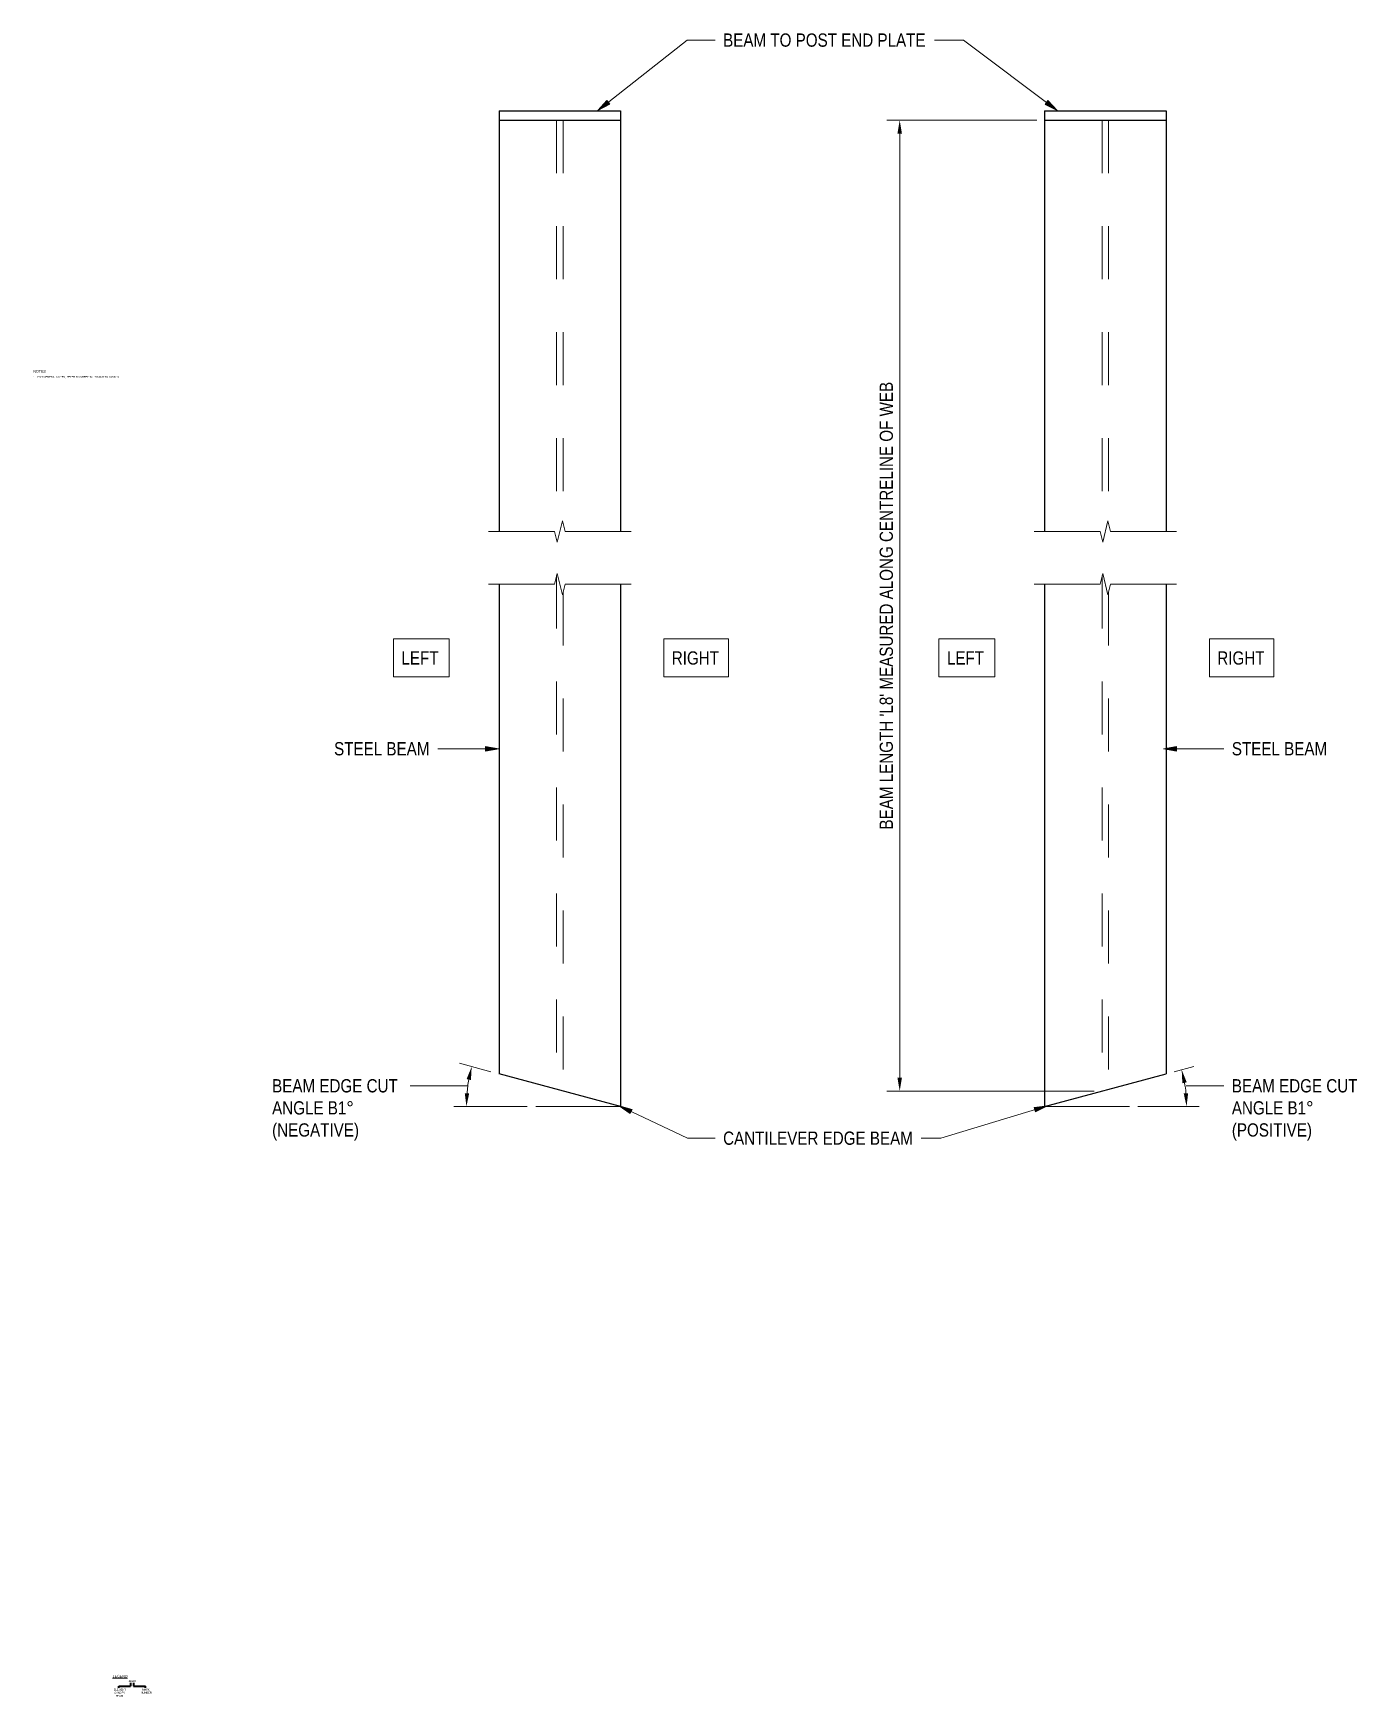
# Model space of a CAD drawing. Header units: metres. Extents: x 305 to 337, y 0 to 1215.
# Drawn here: x 334.224 to 336.73, y 0.169 to 3.308 of the extents above.
import ezdxf

# ---------------------------------------------------------------- set-up
doc = ezdxf.new("R2010")
doc.units = ezdxf.units.M
doc.linetypes.add('JacobsDash', pattern=[0.0045, 0.003, -0.0015])
doc.layers.get('Defpoints').update_dxf_attribs({"color": 41})
for name, color, linetype, lineweight in [('A-ANNO-DIMS', 7, 'Continuous', 9), ('A-DETL', 7, 'Continuous', 13), ('A-DETL-GENF', 7, 'Continuous', 9), ('G-ANNO-TEXT', 7, 'Continuous', 9)]:
    doc.layers.add(name, color=color, linetype=linetype, lineweight=lineweight)
doc.styles.add('Arial Narrow_2', font='ARIALN.TTF', dxfattribs={"height": 0.0035})
doc.styles.add('Arial Narrow_3', font='ARIALN.TTF', dxfattribs={"height": 0.005})
doc.styles.add('Arial Narrow_4', font='ARIALN.TTF', dxfattribs={"height": 0.025})
doc.styles.add('Arial Narrow_5', font='ARIALN.TTF', dxfattribs={"height": 0.025})
doc.styles.add('Arial Narrow_B_1', font='ARIALNB.TTF', dxfattribs={"height": 0.0035})
doc.dimstyles.new('Dimension_Angle_T___º__', dxfattribs={"dimscale": 0.3048, "dimtxt": 0.025586, "dimasz": 0.082021, "dimexe": 0.07874, "dimexo": 0.052493, "dimgap": 0.065617, "dimtad": 1, "dimdec": 3, "dimlfac": 1000, "dimrnd": 0.001, "dimzin": 0, "dimdsep": 46, "dimtxsty": 'Arial Narrow_B_1', "dimsah": 1, "dimcen": 0.09, "dimadec": 0, "dimazin": 0, "dimtfac": 1, "dimtdec": 4, "dimtix": 1, "dimtmove": 0, "dimatfit": 3, "dimfxl": 1, "dimtvp": 1, "dimtolj": 1, "dimtzin": 0, "dimlwd": 18, "dimlwe": 18, "dimarcsym": 2})
doc.dimstyles.new('Dimension_Angle_T___º___1', dxfattribs={"dimscale": 0.3048, "dimtxt": 0.025586, "dimasz": 0.082021, "dimexe": 0.07874, "dimexo": 0.052493, "dimgap": 0.065617, "dimtad": 1, "dimdec": 3, "dimlfac": 1000, "dimrnd": 0.001, "dimzin": 0, "dimdsep": 46, "dimtxsty": 'Arial Narrow_4', "dimsah": 1, "dimcen": 0.09, "dimadec": 0, "dimazin": 0, "dimtfac": 1, "dimtdec": 4, "dimtix": 1, "dimtmove": 0, "dimatfit": 3, "dimfxl": 1, "dimtvp": 1, "dimtolj": 1, "dimtzin": 0, "dimlwd": 18, "dimlwe": 18, "dimarcsym": 2})
doc.dimstyles.new('Dimension_Standard_T__mm_', dxfattribs={"dimscale": 0.3048, "dimtxt": 0.025586, "dimasz": 0.082021, "dimexe": 0.07874, "dimexo": 0.049213, "dimgap": 0.032808, "dimtad": 1, "dimdec": 0, "dimlfac": 1000, "dimzin": 0, "dimdsep": 46, "dimtxsty": 'Arial Narrow_5', "dimsah": 1, "dimcen": 0.09, "dimaunit": 1, "dimadec": 4, "dimazin": 0, "dimtfac": 1, "dimtdec": 4, "dimtix": 1, "dimtmove": 0, "dimatfit": 3, "dimfxl": 1, "dimtvp": 1, "dimtolj": 1, "dimtzin": 0, "dimlwd": 18, "dimlwe": 18, "dimarcsym": 2})

# ---------------------------------------------------------------- blocks, each defined once
blk = doc.blocks.new('CS_DET_BreakLine_ViewScale - Std Break-6970488-DRG-2873231 - NORTH CANOPY BEAM CUT ANGLE')
at = {"layer": 'A-DETL-GENF'}
for p, q in [((0.1045, 0), (-0.02, 0)), ((0.1095, 0.02), (0.1045, 0)), ((0.1195, -0.02), (0.1095, 0.02)), ((0.1245, 0), (0.1195, -0.02)), ((0.249, 0), (0.1245, 0))]:
    blk.add_line(p, q, dxfattribs=at)
blk = doc.blocks.new('CS_DET_BreakLine_ViewScale - Std Break-6970489-DRG-2873231 - NORTH CANOPY BEAM CUT ANGLE')
at = {"layer": 'A-DETL-GENF'}
for p, q in [((-0.02, 0), (0.1045, 0)), ((0.1045, 0), (0.1095, -0.02)), ((0.1095, -0.02), (0.1195, 0.02)), ((0.1195, 0.02), (0.1245, 0)), ((0.1245, 0), (0.249, 0))]:
    blk.add_line(p, q, dxfattribs=at)
blk = doc.blocks.new('DIMBLOCK18-DRG-2873231 - NORTH CANOPY BEAM CUT ANGLE')
at = {"layer": 'A-ANNO-DIMS', "color": 0, "lineweight": 18, "transparency": 16777216}
for p, q in [((335.0875, 1.3485), (335.028, 1.3644)), ((335.156, 1.283), (335.0173, 1.283))]:
    blk.add_line(p, q, dxfattribs=at)
blk.add_arc((335.332, 1.283), 0.2907, 169.9293, 175.0707, dxfattribs=at)
at = {"layer": 'A-ANNO-DIMS', "color": 0, "transparency": 16777216}
for points in [[(335.0417, 1.3347), (335.0498, 1.3329), (335.0512, 1.3582)], [(335.0465, 1.3078), (335.0382, 1.3081), (335.0413, 1.283)]]:
    blk.add_solid(points, dxfattribs=at)
at = {"layer": 'Defpoints', "color": 0, "transparency": 16777216}
for p in [(335.0457, 1.3335), (335.103, 1.3443), (335.172, 1.283), (335.332, 1.283)]:
    blk.add_point(p, dxfattribs=at)
at = {"layer": 'A-ANNO-DIMS', "color": 0, "lineweight": 18, "transparency": 16777216, "insert": (335.0219, 1.3238), "char_height": 0.0035, "attachment_point": 5, "rotation": 82.5, "style": 'Arial Narrow_B_1'}
blk.add_mtext('\\A1;\u200d', dxfattribs=at)
blk = doc.blocks.new('DIMBLOCK19-DRG-2873231 - NORTH CANOPY BEAM CUT ANGLE')
at = {"layer": 'A-ANNO-DIMS', "color": 0, "lineweight": 18, "transparency": 16777216}
for p, q in [((336.3764, 1.3485), (336.4137, 1.3585)), ((336.308, 1.283), (336.4237, 1.283))]:
    blk.add_line(p, q, dxfattribs=at)
blk.add_arc((336.132, 1.283), 0.2677, 5.3529, 9.6471, dxfattribs=at)
at = {"layer": 'A-ANNO-DIMS', "color": 0, "transparency": 16777216}
for points in [[(336.3918, 1.3269), (336.3999, 1.3287), (336.3905, 1.3523)], [(336.4027, 1.3081), (336.3943, 1.3078), (336.3997, 1.283)]]:
    blk.add_solid(points, dxfattribs=at)
at = {"layer": 'Defpoints', "color": 0, "transparency": 16777216}
for p in [(336.361, 1.3443), (336.3986, 1.3063), (336.132, 1.283), (336.292, 1.283)]:
    blk.add_point(p, dxfattribs=at)
at = {"layer": 'A-ANNO-DIMS', "color": 0, "lineweight": 18, "transparency": 16777216, "insert": (336.4319, 1.3225), "char_height": 0.025, "attachment_point": 5, "rotation": 277.5, "style": 'Arial Narrow_4'}
blk.add_mtext('\\A1;\u200d', dxfattribs=at)
blk = doc.blocks.new('DIMBLOCK20-DRG-2873231 - NORTH CANOPY BEAM CUT ANGLE')
at = {"layer": 'A-ANNO-DIMS', "color": 0, "lineweight": 18, "transparency": 16777216}
for p, q in [((336.117, 3.1438), (335.8346, 3.1438)), ((335.8586, 1.3371), (335.8586, 3.1188)), ((336.2255, 1.3121), (335.8346, 1.3121))]:
    blk.add_line(p, q, dxfattribs=at)
at = {"layer": 'A-ANNO-DIMS', "color": 0, "transparency": 16777216}
for points in [[(335.8544, 3.1188), (335.8628, 3.1188), (335.8586, 3.1438)], [(335.8544, 1.3371), (335.8628, 1.3371), (335.8586, 1.3121)]]:
    blk.add_solid(points, dxfattribs=at)
at = {"layer": 'Defpoints', "color": 0, "transparency": 16777216}
for p in [(335.8586, 3.1438), (336.132, 3.1438), (336.2405, 1.3121)]:
    blk.add_point(p, dxfattribs=at)
at = {"layer": 'A-ANNO-DIMS', "color": 0, "lineweight": 18, "transparency": 16777216, "insert": (335.8335, 2.2279), "char_height": 0.025, "width": 1.016121, "attachment_point": 5, "rotation": 90, "style": 'Arial Narrow_5'}
blk.add_mtext("\\A1;\u200eBEAM LENGTH 'L8' MEASURED ALONG CENTRELINE OF WEB", dxfattribs=at)

msp = doc.modelspace()

# ---------------------------------------------------------------- hatches: boundary and pattern name
at = {"layer": 'G-ANNO-TEXT'}
for points in [[(335.2891666, 3.1622887), (335.3115348, 3.1742927), (335.3060802, 3.1812191)], [(336.1555775, 3.1622887), (336.138248, 3.1808392), (336.1329485, 3.1737934)], [(335.102327, 1.9580063), (335.077327, 1.9624145), (335.077327, 1.9535981)], [(336.3559973, 1.9580063), (336.3809973, 1.9535981), (336.3809973, 1.9624145)], [(335.329465, 1.2841008), (335.3501896, 1.2694405), (335.3539539, 1.2774129)], [(336.1371745, 1.2841008), (336.1119695, 1.2810781), (336.1145233, 1.2726397)]]:
    msp.add_hatch(color=256, dxfattribs=at).paths.add_polyline_path(points)

# ---------------------------------------------------------------- linework, layer by layer
at = {"layer": 'A-DETL', "lineweight": 25}
for p, q in [((335.1029685, 3.1617728), (335.1029685, 2.3677981)), ((335.1029685, 3.1617728), (335.3319685, 3.1617728)), ((335.1029685, 3.1437728), (335.3319685, 3.1437728)), ((335.3319685, 3.1617728), (335.3319685, 2.3677981)), ((336.1319685, 3.1617728), (336.1319685, 2.3677981)), ((336.1319685, 3.1617728), (336.3609685, 3.1617728)), ((336.1319685, 3.1437728), (336.3609685, 3.1437728)), ((336.3609685, 3.1617728), (336.3609685, 2.3677981)), ((335.1029685, 2.2685775), (335.1029685, 1.3443381)), ((335.3319685, 2.2685775), (335.3319685, 1.2829777)), ((336.1319685, 2.2685775), (336.1319685, 1.2829777)), ((336.3609685, 2.2685775), (336.3609685, 1.3443381)), ((335.3319685, 1.2829777), (335.1029685, 1.3443381)), ((336.1319685, 1.2829777), (336.3609685, 1.3443381))]:
    msp.add_line(p, q, dxfattribs=at)
at = {"layer": 'A-DETL', "linetype": 'JacobsDash', "lineweight": 18}
for p, q in [((335.2114685, 3.1437728), (335.2114685, 2.3677981)), ((335.2234685, 3.1437728), (335.2234685, 2.3837981)), ((336.2404685, 3.1437728), (336.2404685, 2.3677981)), ((336.2524685, 3.1437728), (336.2524685, 2.3837981)), ((335.2114685, 2.2845775), (335.2114685, 1.3152656)), ((336.2404685, 2.2845775), (336.2404685, 1.3120502)), ((335.2234685, 2.2525775), (335.2234685, 1.3120502)), ((336.2524685, 2.2525775), (336.2524685, 1.3152656))]:
    msp.add_line(p, q, dxfattribs=at)
at = {"layer": 'A-DETL'}
for p, q in [((335.3319685, 1.2829777), (335.1719685, 1.2829777)), ((336.1319685, 1.2829777), (336.2919685, 1.2829777))]:
    msp.add_line(p, q, dxfattribs=at)
at = {"layer": 'A-DETL', "lineweight": 35}
for p, q in [((334.3859048, 0.1859223), (334.3859048, 0.1889223)), ((334.3859048, 0.1889223), (334.4073787, 0.1889223)), ((334.4073787, 0.1952923), (334.4073787, 0.1889223)), ((334.413347, 0.1952923), (334.413347, 0.1889223)), ((334.413347, 0.1889223), (334.4359445, 0.1889223)), ((334.4359445, 0.1859223), (334.4359445, 0.1889223))]:
    msp.add_line(p, q, dxfattribs=at)
at = {"layer": 'G-ANNO-TEXT'}
for p, q in [((335.2891666, 3.1622887), (335.4577717, 3.2950652)), ((335.4577717, 3.2950652), (335.5104607, 3.2950652)), ((335.9247607, 3.2950652), (335.9241066, 3.2950652)), ((335.9790498, 3.2950652), (335.9247607, 3.2950652)), ((336.1555775, 3.1622887), (335.9790498, 3.2950652)), ((335.3060802, 3.1812191), (335.2891666, 3.1622887)), ((335.2891666, 3.1622887), (335.3115348, 3.1742927)), ((335.3115348, 3.1742927), (335.3060802, 3.1812191)), ((336.138248, 3.1808392), (336.1329485, 3.1737934)), ((336.1329485, 3.1737934), (336.1555775, 3.1622887)), ((336.1555775, 3.1622887), (336.138248, 3.1808392)), ((335.0490903, 1.9580063), (334.9872491, 1.9580063)), ((335.102327, 1.9580063), (335.0490903, 1.9580063)), ((335.102327, 1.9580063), (335.077327, 1.9624145)), ((335.077327, 1.9624145), (335.077327, 1.9535981)), ((335.077327, 1.9535981), (335.102327, 1.9580063)), ((336.3809973, 1.9624145), (336.3559973, 1.9580063)), ((336.3559973, 1.9580063), (336.3809973, 1.9535981)), ((336.3559973, 1.9580063), (336.4701034, 1.9580063)), ((336.3809973, 1.9535981), (336.3809973, 1.9624145)), ((334.9563337, 1.3220291), (334.9351482, 1.3220291)), ((335.0443739, 1.3220291), (334.9563337, 1.3220291)), ((336.3989332, 1.3220291), (336.4701034, 1.3220291)), ((335.329465, 1.2841008), (335.3501896, 1.2694405)), ((335.3539539, 1.2774129), (335.329465, 1.2841008)), ((335.329465, 1.2841008), (335.4584488, 1.2231993)), ((335.3501896, 1.2694405), (335.3539539, 1.2774129)), ((336.1371745, 1.2841008), (335.9359478, 1.2231993)), ((336.1371745, 1.2841008), (336.1119695, 1.2810781)), ((336.1119695, 1.2810781), (336.1145233, 1.2726397)), ((336.1145233, 1.2726397), (336.1371745, 1.2841008)), ((335.4584488, 1.2231993), (335.5104607, 1.2231993)), ((335.8996607, 1.2231993), (335.8989711, 1.2231993)), ((335.9359478, 1.2231993), (335.8996607, 1.2231993))]:
    msp.add_line(p, q, dxfattribs=at)
at = {"layer": 'G-ANNO-TEXT', "lineweight": 18, "flags": 128}
for points in [[(334.9036685, 2.1654386), (335.0089989, 2.1654386), (335.0089989, 2.0937386), (334.9036685, 2.0937386)], [(335.4136685, 2.1654386), (335.5354929, 2.1654386), (335.5354929, 2.0937386), (335.4136685, 2.0937386)], [(335.9326685, 2.1654386), (336.0379989, 2.1654386), (336.0379989, 2.0937386), (335.9326685, 2.0937386)], [(336.4426685, 2.1654386), (336.5644929, 2.1654386), (336.5644929, 2.0937386), (336.4426685, 2.0937386)]]:
    msp.add_lwpolyline(points, close=True, dxfattribs=at)

# ---------------------------------------------------------------- block references
at = {"layer": 'A-DETL-GENF', "rotation": 180}
for name, p in [('CS_DET_BreakLine_ViewScale - Std Break-6970489-DRG-2873231 - NORTH CANOPY BEAM CUT ANGLE', (335.3319685, 2.3677981)), ('CS_DET_BreakLine_ViewScale - Std Break-6970489-DRG-2873231 - NORTH CANOPY BEAM CUT ANGLE', (336.3609685, 2.3677981)), ('CS_DET_BreakLine_ViewScale - Std Break-6970488-DRG-2873231 - NORTH CANOPY BEAM CUT ANGLE', (335.3319685, 2.2685775)), ('CS_DET_BreakLine_ViewScale - Std Break-6970488-DRG-2873231 - NORTH CANOPY BEAM CUT ANGLE', (336.3609685, 2.2685775))]:
    msp.add_blockref(name, p, dxfattribs=at)

# ---------------------------------------------------------------- texts
at = {"layer": 'G-ANNO-TEXT', "insert": (334.2242309, 2.6613304), "char_height": 0.0035, "attachment_point": 1, "style": 'Arial Narrow_2', "bg_fill": 3, "box_fill_scale": 1, "bg_fill_color": 256, "bg_fill_true_color": 13158600, "bg_fill_transparency": 0}
msp.add_mtext('1.', dxfattribs=at)
at = {"layer": 'G-ANNO-TEXT', "char_height": 0.025, "attachment_point": 1, "style": 'Arial Narrow_4', "bg_fill": 3, "box_fill_scale": 1, "bg_fill_color": 256, "bg_fill_transparency": 0}
for s, insert in [('STEEL BEAM', (334.791671, 1.9705063)), ('ANGLE B1° ', (334.6747471, 1.2928572)), ('ANGLE B1° ', (336.4851034, 1.2928572))]:
    msp.add_mtext(s, dxfattribs=dict(at, insert=insert))

# ---------------------------------------------------------------- dimensions: what is measured, and where the dimension line sits
at = {"layer": 'A-ANNO-DIMS', "lineweight": 18}
for base, center, p1, p2, dimstyle, picture, middle in [((335.0457056, 1.3334536), (335.3319685, 1.2829777), (335.1029685, 1.3443381), (335.1719685, 1.2829777), 'Dimension_Angle_T___º__', 'DIMBLOCK18-DRG-2873231 - NORTH CANOPY BEAM CUT ANGLE', (335.021887, 1.3238007)), ((336.3986373, 1.3063082), (336.1319685, 1.2829777), (336.2919685, 1.2829777), (336.3609685, 1.3443381), 'Dimension_Angle_T___º___1', 'DIMBLOCK19-DRG-2873231 - NORTH CANOPY BEAM CUT ANGLE', (336.4319126, 1.3224661))]:
    dim = msp.add_angular_dim_3p(base=base, center=center, p1=p1, p2=p2, text='\u200d', dimstyle=dimstyle, override={"dimpost": '<>', "dimfxl": 0.092337}, dxfattribs=at)
    dim.commit()
    dim.dimension.update_dxf_attribs({"geometry": picture, "text_midpoint": middle})

# ---------------------------------------------------------------- next in the draw order: texts
at = {"layer": 'G-ANNO-TEXT', "attachment_point": 1, "bg_fill": 3, "box_fill_scale": 1, "bg_fill_color": 256, "bg_fill_true_color": 13158600, "bg_fill_transparency": 0}
for s, insert, char_height, style in [('BEAM TO POST END PLATE', (335.5254607, 3.3075652), 0.025, 'Arial Narrow_4'), ('FOR GENERAL NOTES, REFER TO SHEET No. 2873005 TO 2873010.', (334.2322345, 2.6613304), 0.0035, 'Arial Narrow_2'), ('\\LLEGEND', (334.3738147, 0.2105655), 0.005, 'Arial Narrow_3'), ('ELEMENT ', (334.3761818, 0.1844344), 0.0035, 'Arial Narrow_2'), ('MARK ', (334.4298583, 0.1844344), 0.0035, 'Arial Narrow_2')]:
    msp.add_mtext(s, dxfattribs=dict(at, insert=insert, char_height=char_height, style=style))
at = {"layer": 'G-ANNO-TEXT', "lineweight": 18, "char_height": 0.025, "attachment_point": 1, "style": 'Arial Narrow_4', "bg_fill": 3, "box_fill_scale": 1, "bg_fill_color": 256, "bg_fill_transparency": 0}
for s, insert in [('LEFT', (334.9186685, 2.1417042)), ('RIGHT', (335.4286685, 2.1417042)), ('LEFT', (335.9476685, 2.1417042)), ('RIGHT', (336.4576685, 2.1417042))]:
    msp.add_mtext(s, dxfattribs=dict(at, insert=insert))
at = {"layer": 'G-ANNO-TEXT', "char_height": 0.025, "attachment_point": 1, "style": 'Arial Narrow_4', "bg_fill": 3, "box_fill_scale": 1, "bg_fill_color": 256, "bg_fill_transparency": 0}
for s, insert in [('STEEL BEAM', (336.4851034, 1.9705063)), ('BEAM EDGE CUT ', (334.6747471, 1.3345291)), ('BEAM EDGE CUT ', (336.4851034, 1.3345291)), ('(NEGATIVE)', (334.6747471, 1.2511853)), ('CANTILEVER EDGE BEAM', (335.5254607, 1.2356993)), ('(POSITIVE)', (336.4851034, 1.2511853))]:
    msp.add_mtext(s, dxfattribs=dict(at, insert=insert))

# ---------------------------------------------------------------- next in the draw order: texts
at = {"layer": 'G-ANNO-TEXT', "attachment_point": 1, "bg_fill": 3, "box_fill_scale": 1, "bg_fill_color": 256, "bg_fill_true_color": 13158600, "bg_fill_transparency": 0}
for s, insert, char_height, style in [('NOTES', (334.2242309, 2.6724541), 0.005, 'Arial Narrow_3'), ('CN-01', (334.4042468, 0.2003719), 0.0035, 'Arial Narrow_B_1'), ('CANOPY ', (334.377174, 0.1786136), 0.0035, 'Arial Narrow_2'), ('NUMBER', (334.4269479, 0.1786136), 0.0035, 'Arial Narrow_2')]:
    msp.add_mtext(s, dxfattribs=dict(at, insert=insert, char_height=char_height, style=style))

# ---------------------------------------------------------------- next in the draw order: dimensions: what is measured, and where the dimension line sits
at = {"layer": 'A-ANNO-DIMS', "lineweight": 18}
dim = msp.add_linear_dim(base=(335.8585903, 3.1437728), p1=(336.2404685, 1.3120502), p2=(336.1319685, 3.1437728), angle=90, text="\u200eBEAM LENGTH 'L8' MEASURED ALONG CENTRELINE OF WEB", dimstyle='Dimension_Standard_T__mm_', override={"dimpost": '<>', "dimfxl": 1.834933}, dxfattribs=at)
dim.commit()
dim.dimension.update_dxf_attribs({"geometry": 'DIMBLOCK20-DRG-2873231 - NORTH CANOPY BEAM CUT ANGLE', "text_midpoint": (335.8335238, 2.2279115)})

# ---------------------------------------------------------------- next in the draw order: texts
at = {"layer": 'G-ANNO-TEXT', "insert": (334.3800182, 0.1727928), "char_height": 0.0035, "attachment_point": 1, "style": 'Arial Narrow_2', "bg_fill": 3, "box_fill_scale": 1, "bg_fill_color": 256, "bg_fill_true_color": 13158600, "bg_fill_transparency": 0}
msp.add_mtext('BEAM', dxfattribs=at)

doc.saveas('drawing.dxf')
